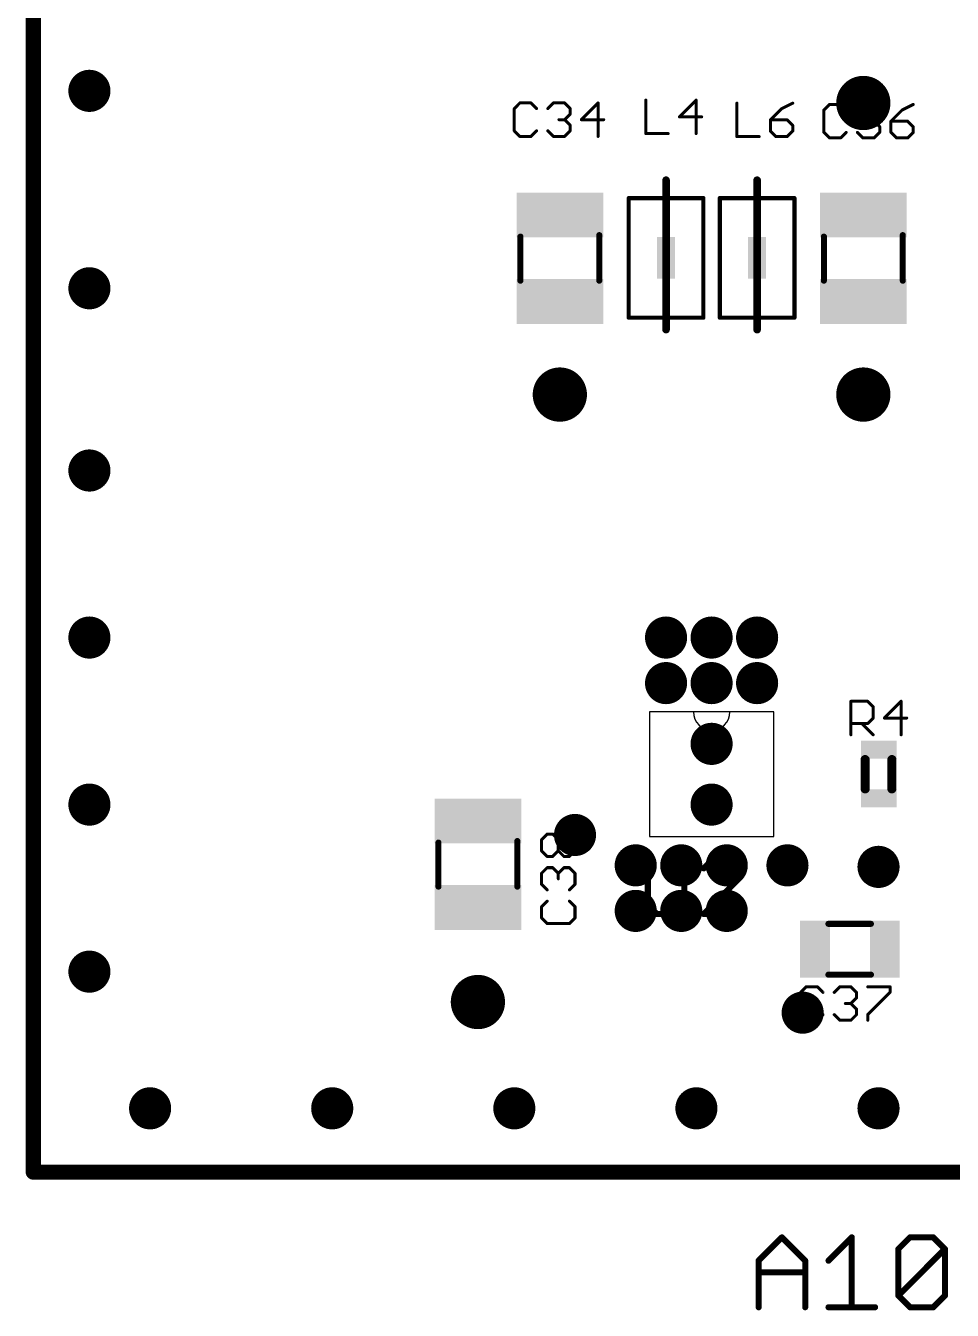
# Model space of a CAD drawing. Extents: x -2.4 to 65.5, y -2.3 to 59.9.
# Drawn here: x 0.08 to 15.59, y -2.11 to 19.38 of the extents above; entities that cross this region are included whole.
import ezdxf

# ---------------------------------------------------------------- set-up
doc = ezdxf.new("R2010")
doc.units = 0
for name, color, linetype in [('18', 94, 'CONTINUOUS'), ('20', 178, 'CONTINUOUS'), ('21', 251, 'CONTINUOUS'), ('25', 251, 'CONTINUOUS'), ('51', 251, 'CONTINUOUS')]:
    doc.layers.add(name, color=color, linetype=linetype)

# ---------------------------------------------------------------- blocks, each defined once
blk = doc.blocks.new('RECT')
blk.add_solid([(-0.5, -0.5), (0.5, -0.5), (-0.5, 0.5), (0.5, 0.5)])
blk = doc.blocks.new('ROUNDV')
at = {"const_width": 0.5}
blk.add_lwpolyline([(0, -0.25, 1), (0, 0.25, 1), (0, -0.25)], format="xyb", dxfattribs=at)

msp = doc.modelspace()

# ---------------------------------------------------------------- linework, layer by layer
at = {"layer": '20', "const_width": 0.254}
for points in [[(0.2032, 0.2032), (0.2032, 59.7408)], [(18.4912, 0.2032), (0.2032, 0.2032)]]:
    msp.add_lwpolyline(points, dxfattribs=at)
at = {"layer": '20', "const_width": 0.127}
for points in [[(0.2032, 0.2667, 1), (0.2032, 0.1397)], [(0.1397, 0.2032, 1), (0.2667, 0.2032)]]:
    msp.add_lwpolyline(points, format="xyb", dxfattribs=at)
at = {"layer": '21'}
for points, const_width in [([(10.17, 14.494), (10.17, 16.494)], 0.07), ([(11.42, 16.494), (11.42, 14.494)], 0.07), ([(11.694, 14.494), (11.694, 16.494)], 0.07), ([(12.944, 16.494), (12.944, 14.494)], 0.07), ([(12.3444, -1.2778), (12.7342, -0.888)], 0.1016), ([(12.7342, -0.888), (13.124, -1.2778)], 0.1016), ([(13.5138, -1.2778), (13.9036, -0.888)], 0.1016), ([(13.9036, -0.888), (13.9036, -2.0574)], 0.1016), ([(14.6832, -1.0829), (14.8781, -0.888)], 0.1016), ([(14.8781, -0.888), (15.2679, -0.888)], 0.1016), ([(15.2679, -0.888), (15.4628, -1.0829)], 0.1016), ([(14.6832, -1.8625), (14.6832, -1.0829)], 0.1016), ([(14.6832, -1.8625), (15.4628, -1.0829)], 0.1016), ([(15.4628, -1.0829), (15.4628, -1.8625)], 0.1016), ([(12.3444, -2.0574), (12.3444, -1.2778)], 0.1016), ([(13.124, -1.2778), (13.124, -2.0574)], 0.1016), ([(12.3444, -1.4727), (13.124, -1.4727)], 0.1016), ([(14.8781, -2.0574), (14.6832, -1.8625)], 0.1016), ([(15.4628, -1.8625), (15.2679, -2.0574)], 0.1016), ([(13.5138, -2.0574), (14.2934, -2.0574)], 0.1016), ([(15.2679, -2.0574), (14.8781, -2.0574)], 0.1016)]:
    msp.add_lwpolyline(points, dxfattribs=dict(at, const_width=const_width))
for points, const_width in [([(10.1875, 16.494, 1), (10.1525, 16.494)], 0.035), ([(11.4375, 16.494, 1), (11.4025, 16.494)], 0.035), ([(11.7115, 16.494, 1), (11.6765, 16.494)], 0.035), ([(12.9615, 16.494, 1), (12.9265, 16.494)], 0.035), ([(10.1525, 14.494, 1), (10.1875, 14.494)], 0.035), ([(11.4025, 14.494, 1), (11.4375, 14.494)], 0.035), ([(11.6765, 14.494, 1), (11.7115, 14.494)], 0.035), ([(12.9265, 14.494, 1), (12.9615, 14.494)], 0.035), ([(12.7522, -0.87, 1), (12.7162, -0.906)], 0.0508), ([(12.7522, -0.906, 1), (12.7162, -0.87)], 0.0508), ([(13.929, -0.888, 1), (13.8782, -0.888)], 0.0508), ([(13.9216, -0.906, 1), (13.8856, -0.87)], 0.0508), ([(14.8781, -0.8626, 1), (14.8781, -0.9134)], 0.0508), ([(14.8961, -0.906, 1), (14.8601, -0.87)], 0.0508), ([(15.2859, -0.87, 1), (15.2499, -0.906)], 0.0508), ([(15.2679, -0.9134, 1), (15.2679, -0.8626)], 0.0508), ([(14.6652, -1.0649, 1), (14.7012, -1.1009)], 0.0508), ([(14.7086, -1.0829, 1), (14.6578, -1.0829)], 0.0508), ([(15.4882, -1.0829, 1), (15.4374, -1.0829)], 0.0508), ([(15.4808, -1.1009, 1), (15.4448, -1.0649)], 0.0508), ([(15.4448, -1.1009, 1), (15.4808, -1.0649)], 0.0508), ([(12.3264, -1.2598, 1), (12.3624, -1.2958)], 0.0508), ([(12.3698, -1.2778, 1), (12.319, -1.2778)], 0.0508), ([(13.1494, -1.2778, 1), (13.0986, -1.2778)], 0.0508), ([(13.106, -1.2958, 1), (13.142, -1.2598)], 0.0508), ([(13.4958, -1.2598, 1), (13.5318, -1.2958)], 0.0508), ([(12.3444, -1.4473, 1), (12.3444, -1.4981)], 0.0508), ([(13.124, -1.4981, 1), (13.124, -1.4473)], 0.0508), ([(14.7012, -1.8445, 1), (14.6652, -1.8805)], 0.0508), ([(14.6652, -1.8445, 1), (14.7012, -1.8805)], 0.0508), ([(14.6578, -1.8625, 1), (14.7086, -1.8625)], 0.0508), ([(15.4374, -1.8625, 1), (15.4882, -1.8625)], 0.0508), ([(15.4808, -1.8805, 1), (15.4448, -1.8445)], 0.0508), ([(12.319, -2.0574, 1), (12.3698, -2.0574)], 0.0508), ([(13.0986, -2.0574, 1), (13.1494, -2.0574)], 0.0508), ([(13.5138, -2.032, 1), (13.5138, -2.0828)], 0.0508), ([(13.8782, -2.0574, 1), (13.929, -2.0574)], 0.0508), ([(14.2934, -2.0828, 1), (14.2934, -2.032)], 0.0508), ([(14.8781, -2.032, 1), (14.8781, -2.0828)], 0.0508), ([(14.8601, -2.0754, 1), (14.8961, -2.0394)], 0.0508), ([(15.2499, -2.0394, 1), (15.2859, -2.0754)], 0.0508), ([(15.2679, -2.0828, 1), (15.2679, -2.032)], 0.0508)]:
    msp.add_lwpolyline(points, format="xyb", dxfattribs=dict(at, const_width=const_width))
at = {"layer": '25'}
for points, const_width in [([(8.3482, 18.0853), (8.255, 17.9921)], 0.0508), ([(8.5346, 18.0853), (8.3482, 18.0853)], 0.0508), ([(8.6279, 17.9921), (8.5346, 18.0853)], 0.0508), ([(8.8163, 17.9921), (8.9095, 18.0853)], 0.0508), ([(8.9095, 18.0853), (9.0959, 18.0853)], 0.0508), ([(9.0959, 18.0853), (9.1892, 17.9921)], 0.0508), ([(9.6573, 18.0853), (9.3776, 17.8056)], 0.0508), ([(9.6573, 17.526), (9.6573, 18.0853)], 0.0508), ([(10.4568, 18.1326), (10.4568, 17.5733)], 0.0508), ([(11.2977, 18.1326), (11.0181, 17.8529)], 0.0508), ([(11.2977, 17.5733), (11.2977, 18.1326)], 0.0508), ([(11.9808, 18.0818), (11.9808, 17.5225)], 0.0508), ([(12.915, 18.0818), (12.7285, 17.9886)], 0.0508), ([(13.5298, 18.0599), (13.4366, 17.9667)], 0.0508), ([(13.7162, 18.0599), (13.5298, 18.0599)], 0.0508), ([(13.8095, 17.9667), (13.7162, 18.0599)], 0.0508), ([(13.9979, 17.9667), (14.0911, 18.0599)], 0.0508), ([(14.0911, 18.0599), (14.2775, 18.0599)], 0.0508), ([(14.2775, 18.0599), (14.3708, 17.9667)], 0.0508), ([(14.9321, 18.0599), (14.7456, 17.9667)], 0.0508), ([(8.255, 17.9921), (8.255, 17.6192)], 0.0508), ([(9.1892, 17.8988), (9.0959, 17.8056)], 0.0508), ([(9.1892, 17.9921), (9.1892, 17.8988)], 0.0508), ([(11.0181, 17.8529), (11.391, 17.8529)], 0.0508), ([(12.7285, 17.9886), (12.5421, 17.8021)], 0.0508), ([(13.4366, 17.9667), (13.4366, 17.5938)], 0.0508), ([(14.3708, 17.8735), (14.2775, 17.7802)], 0.0508), ([(14.3708, 17.9667), (14.3708, 17.8735)], 0.0508), ([(14.7456, 17.9667), (14.5592, 17.7802)], 0.0508), ([(8.255, 17.6192), (8.3482, 17.526)], 0.0508), ([(8.5346, 17.526), (8.6279, 17.6192)], 0.0508), ([(8.9095, 17.526), (8.8163, 17.6192)], 0.0508), ([(9.0959, 17.8056), (9.0027, 17.8056)], 0.0508), ([(9.0959, 17.8056), (9.1892, 17.7124)], 0.0508), ([(9.1892, 17.6192), (9.0959, 17.526)], 0.0508), ([(9.1892, 17.7124), (9.1892, 17.6192)], 0.0508), ([(9.3776, 17.8056), (9.7505, 17.8056)], 0.0508), ([(12.5421, 17.8021), (12.5421, 17.6157)], 0.0508), ([(12.8217, 17.8021), (12.5421, 17.8021)], 0.0508), ([(12.5421, 17.6157), (12.6353, 17.5225)], 0.0508), ([(12.915, 17.7089), (12.8217, 17.8021)], 0.0508), ([(12.8217, 17.5225), (12.915, 17.6157)], 0.0508), ([(12.915, 17.6157), (12.915, 17.7089)], 0.0508), ([(13.4366, 17.5938), (13.5298, 17.5006)], 0.0508), ([(13.7162, 17.5006), (13.8095, 17.5938)], 0.0508), ([(14.0911, 17.5006), (13.9979, 17.5938)], 0.0508), ([(14.2775, 17.7802), (14.1843, 17.7802)], 0.0508), ([(14.2775, 17.7802), (14.3708, 17.687)], 0.0508), ([(14.3708, 17.5938), (14.2775, 17.5006)], 0.0508), ([(14.3708, 17.687), (14.3708, 17.5938)], 0.0508), ([(14.5592, 17.7802), (14.5592, 17.5938)], 0.0508), ([(14.8389, 17.7802), (14.5592, 17.7802)], 0.0508), ([(14.5592, 17.5938), (14.6524, 17.5006)], 0.0508), ([(14.9321, 17.687), (14.8389, 17.7802)], 0.0508), ([(14.8389, 17.5006), (14.9321, 17.5938)], 0.0508), ([(14.9321, 17.5938), (14.9321, 17.687)], 0.0508), ([(8.3482, 17.526), (8.5346, 17.526)], 0.0508), ([(9.0959, 17.526), (8.9095, 17.526)], 0.0508), ([(10.4568, 17.5733), (10.8297, 17.5733)], 0.0508), ([(11.9808, 17.5225), (12.3537, 17.5225)], 0.0508), ([(12.6353, 17.5225), (12.8217, 17.5225)], 0.0508), ([(13.5298, 17.5006), (13.7162, 17.5006)], 0.0508), ([(14.2775, 17.5006), (14.0911, 17.5006)], 0.0508), ([(14.6524, 17.5006), (14.8389, 17.5006)], 0.0508), ([(13.8888, 7.5184), (13.8888, 8.0777)], 0.0508), ([(13.8888, 8.0777), (14.1684, 8.0777)], 0.0508), ([(14.1684, 8.0777), (14.2616, 7.9845)], 0.0508), ([(14.2616, 7.9845), (14.2616, 7.798)], 0.0508), ([(14.7297, 8.0777), (14.4501, 7.798)], 0.0508), ([(14.7297, 7.5184), (14.7297, 8.0777)], 0.0508), ([(14.2616, 7.798), (14.1684, 7.7048)], 0.0508), ([(14.4501, 7.798), (14.8229, 7.798)], 0.0508), ([(14.1684, 7.7048), (13.8888, 7.7048)], 0.0508), ([(14.0752, 7.7048), (14.2616, 7.5184)], 0.0508), ([(8.7117, 5.7635), (8.8049, 5.8567)], 0.0508), ([(8.8049, 5.8567), (8.8982, 5.8567)], 0.0508), ([(8.8982, 5.8567), (8.9914, 5.7635)], 0.0508), ([(8.9914, 5.7635), (9.0846, 5.8567)], 0.0508), ([(9.0846, 5.8567), (9.1778, 5.8567)], 0.0508), ([(9.1778, 5.8567), (9.271, 5.7635)], 0.0508), ([(8.7117, 5.5771), (8.7117, 5.7635)], 0.0508), ([(8.8049, 5.4839), (8.7117, 5.5771)], 0.0508), ([(8.9914, 5.5771), (8.8982, 5.4839)], 0.0508), ([(8.9914, 5.5771), (8.9914, 5.7635)], 0.0508), ([(9.0846, 5.4839), (8.9914, 5.5771)], 0.0508), ([(9.271, 5.5771), (9.1778, 5.4839)], 0.0508), ([(9.271, 5.7635), (9.271, 5.5771)], 0.0508), ([(8.8982, 5.4839), (8.8049, 5.4839)], 0.0508), ([(9.1778, 5.4839), (9.0846, 5.4839)], 0.0508), ([(10.4902, 5.4364), (10.4902, 4.6737)], 0.1016), ([(11.1003, 4.6737), (11.1003, 5.4364)], 0.1016), ([(11.5782, 5.4364), (11.4257, 5.2839)], 0.1016), ([(11.8833, 5.4364), (11.5782, 5.4364)], 0.1016), ([(12.0358, 5.2839), (11.8833, 5.4364)], 0.1016), ([(8.7117, 5.2022), (8.8049, 5.2954)], 0.0508), ([(8.7117, 5.0158), (8.7117, 5.2022)], 0.0508), ([(8.8049, 5.2954), (8.8982, 5.2954)], 0.0508), ([(8.8982, 5.2954), (8.9914, 5.2022)], 0.0508), ([(8.9914, 5.2022), (9.0846, 5.2954)], 0.0508), ([(8.9914, 5.2022), (8.9914, 5.109)], 0.0508), ([(9.0846, 5.2954), (9.1778, 5.2954)], 0.0508), ([(9.1778, 5.2954), (9.271, 5.2022)], 0.0508), ([(9.271, 5.2022), (9.271, 5.0158)], 0.0508), ([(11.4257, 4.5212), (12.0358, 5.1313)], 0.1016), ([(12.0358, 5.1313), (12.0358, 5.2839)], 0.1016), ([(8.8049, 4.9226), (8.7117, 5.0158)], 0.0508), ([(9.271, 5.0158), (9.1778, 4.9226)], 0.0508), ([(8.8049, 4.7341), (8.7117, 4.6409)], 0.0508), ([(9.271, 4.6409), (9.1778, 4.7341)], 0.0508), ([(8.7117, 4.6409), (8.7117, 4.4545)], 0.0508), ([(9.271, 4.4545), (9.271, 4.6409)], 0.0508), ([(10.4902, 4.6737), (10.6427, 4.5212)], 0.1016), ([(10.6427, 4.5212), (10.9478, 4.5212)], 0.1016), ([(10.9478, 4.5212), (11.1003, 4.6737)], 0.1016), ([(12.0358, 4.5212), (11.4257, 4.5212)], 0.1016), ([(8.7117, 4.4545), (8.8049, 4.3613)], 0.0508), ([(8.8049, 4.3613), (9.1778, 4.3613)], 0.0508), ([(9.1778, 4.3613), (9.271, 4.4545)], 0.0508), ([(13.1413, 3.3025), (13.0481, 3.2093)], 0.0508), ([(13.0481, 3.2093), (13.0481, 2.8364)], 0.0508), ([(13.3277, 3.3025), (13.1413, 3.3025)], 0.0508), ([(13.4209, 3.2093), (13.3277, 3.3025)], 0.0508), ([(13.6094, 3.2093), (13.7026, 3.3025)], 0.0508), ([(13.7026, 3.3025), (13.889, 3.3025)], 0.0508), ([(13.889, 3.3025), (13.9822, 3.2093)], 0.0508), ([(13.9822, 3.2093), (13.9822, 3.116)], 0.0508), ([(14.1707, 3.3025), (14.5435, 3.3025)], 0.0508), ([(14.5435, 3.2093), (14.1707, 2.8364)], 0.0508), ([(14.5435, 3.3025), (14.5435, 3.2093)], 0.0508), ([(13.889, 3.0228), (13.7958, 3.0228)], 0.0508), ([(13.9822, 3.116), (13.889, 3.0228)], 0.0508), ([(13.889, 3.0228), (13.9822, 2.9296)], 0.0508), ([(13.0481, 2.8364), (13.1413, 2.7432)], 0.0508), ([(13.3277, 2.7432), (13.4209, 2.8364)], 0.0508), ([(13.7026, 2.7432), (13.6094, 2.8364)], 0.0508), ([(13.9822, 2.8364), (13.889, 2.7432)], 0.0508), ([(13.9822, 2.9296), (13.9822, 2.8364)], 0.0508), ([(14.1707, 2.8364), (14.1707, 2.7432)], 0.0508), ([(13.1413, 2.7432), (13.3277, 2.7432)], 0.0508), ([(13.889, 2.7432), (13.7026, 2.7432)], 0.0508)]:
    msp.add_lwpolyline(points, dxfattribs=dict(at, const_width=const_width))
for points, const_width in [([(8.3482, 18.098, 1), (8.3482, 18.0726)], 0.0254), ([(8.3572, 18.0763, 1), (8.3392, 18.0943)], 0.0254), ([(8.5436, 18.0943, 1), (8.5257, 18.0763)], 0.0254), ([(8.5346, 18.0726, 1), (8.5346, 18.098)], 0.0254), ([(8.9095, 18.098, 1), (8.9095, 18.0726)], 0.0254), ([(8.9185, 18.0763, 1), (8.9005, 18.0943)], 0.0254), ([(9.1049, 18.0943, 1), (9.087, 18.0763)], 0.0254), ([(9.0959, 18.0726, 1), (9.0959, 18.098)], 0.0254), ([(9.67, 18.0853, 1), (9.6446, 18.0853)], 0.0254), ([(9.6662, 18.0763, 1), (9.6483, 18.0943)], 0.0254), ([(10.4695, 18.1326, 1), (10.4441, 18.1326)], 0.0254), ([(11.3104, 18.1326, 1), (11.285, 18.1326)], 0.0254), ([(11.3067, 18.1236, 1), (11.2888, 18.1416)], 0.0254), ([(11.9935, 18.0818, 1), (11.9681, 18.0818)], 0.0254), ([(12.9206, 18.0704, 1), (12.9093, 18.0931)], 0.0254), ([(13.5298, 18.0726, 1), (13.5298, 18.0472)], 0.0254), ([(13.5388, 18.0509, 1), (13.5208, 18.0689)], 0.0254), ([(13.7252, 18.0689, 1), (13.7073, 18.0509)], 0.0254), ([(13.7162, 18.0472, 1), (13.7162, 18.0726)], 0.0254), ([(14.0911, 18.0726, 1), (14.0911, 18.0472)], 0.0254), ([(14.1001, 18.0509, 1), (14.0821, 18.0689)], 0.0254), ([(14.2865, 18.0689, 1), (14.2686, 18.0509)], 0.0254), ([(14.2775, 18.0472, 1), (14.2775, 18.0726)], 0.0254), ([(14.9377, 18.0485, 1), (14.9264, 18.0712)], 0.0254), ([(8.2677, 17.9921, 1), (8.2423, 17.9921)], 0.0254), ([(8.246, 18.001, 1), (8.264, 17.9831)], 0.0254), ([(8.6189, 17.9831, 1), (8.6368, 18.001)], 0.0254), ([(8.8073, 18.001, 1), (8.8253, 17.9831)], 0.0254), ([(9.2019, 17.9921, 1), (9.1765, 17.9921)], 0.0254), ([(9.1765, 17.8988, 1), (9.2019, 17.8988)], 0.0254), ([(9.1802, 17.9831, 1), (9.1981, 18.001)], 0.0254), ([(9.1981, 17.8899, 1), (9.1802, 17.9078)], 0.0254), ([(11.0181, 17.8656, 1), (11.0181, 17.8402)], 0.0254), ([(11.0091, 17.8619, 1), (11.0271, 17.844)], 0.0254), ([(11.391, 17.8402, 1), (11.391, 17.8656)], 0.0254), ([(12.7229, 17.9999, 1), (12.7342, 17.9772)], 0.0254), ([(12.7375, 17.9796, 1), (12.7196, 17.9975)], 0.0254), ([(13.4493, 17.9667, 1), (13.4239, 17.9667)], 0.0254), ([(13.4276, 17.9756, 1), (13.4456, 17.9577)], 0.0254), ([(13.8005, 17.9577, 1), (13.8184, 17.9756)], 0.0254), ([(13.9889, 17.9756, 1), (14.0069, 17.9577)], 0.0254), ([(14.3835, 17.9667, 1), (14.3581, 17.9667)], 0.0254), ([(14.3581, 17.8735, 1), (14.3835, 17.8735)], 0.0254), ([(14.3618, 17.9577, 1), (14.3797, 17.9756)], 0.0254), ([(14.3797, 17.8645, 1), (14.3618, 17.8824)], 0.0254), ([(14.74, 17.978, 1), (14.7513, 17.9553)], 0.0254), ([(14.7546, 17.9577, 1), (14.7367, 17.9756)], 0.0254), ([(8.264, 17.6282, 1), (8.246, 17.6102)], 0.0254), ([(8.2423, 17.6192, 1), (8.2677, 17.6192)], 0.0254), ([(8.6368, 17.6102, 1), (8.6189, 17.6282)], 0.0254), ([(8.8253, 17.6282, 1), (8.8073, 17.6102)], 0.0254), ([(9.0027, 17.8183, 1), (9.0027, 17.7929)], 0.0254), ([(9.1049, 17.8146, 1), (9.087, 17.7967)], 0.0254), ([(9.087, 17.8146, 1), (9.1049, 17.7967)], 0.0254), ([(9.0959, 17.7929, 1), (9.0959, 17.8183)], 0.0254), ([(9.2019, 17.7124, 1), (9.1765, 17.7124)], 0.0254), ([(9.1765, 17.6192, 1), (9.2019, 17.6192)], 0.0254), ([(9.1802, 17.7034, 1), (9.1981, 17.7214)], 0.0254), ([(9.1981, 17.6102, 1), (9.1802, 17.6282)], 0.0254), ([(9.3776, 17.8183, 1), (9.3776, 17.7929)], 0.0254), ([(9.3686, 17.8146, 1), (9.3866, 17.7967)], 0.0254), ([(9.7505, 17.7929, 1), (9.7505, 17.8183)], 0.0254), ([(12.5548, 17.8021, 1), (12.5294, 17.8021)], 0.0254), ([(12.5421, 17.8148, 1), (12.5421, 17.7894)], 0.0254), ([(12.5331, 17.8111, 1), (12.5511, 17.7932)], 0.0254), ([(12.5511, 17.6247, 1), (12.5331, 17.6067)], 0.0254), ([(12.5294, 17.6157, 1), (12.5548, 17.6157)], 0.0254), ([(12.8307, 17.8111, 1), (12.8128, 17.7932)], 0.0254), ([(12.8217, 17.7894, 1), (12.8217, 17.8148)], 0.0254), ([(12.9277, 17.7089, 1), (12.9023, 17.7089)], 0.0254), ([(12.9023, 17.6157, 1), (12.9277, 17.6157)], 0.0254), ([(12.906, 17.6999, 1), (12.9239, 17.7179)], 0.0254), ([(12.9239, 17.6067, 1), (12.906, 17.6247)], 0.0254), ([(13.4456, 17.6028, 1), (13.4276, 17.5848)], 0.0254), ([(13.8184, 17.5848, 1), (13.8005, 17.6028)], 0.0254), ([(14.0069, 17.6028, 1), (13.9889, 17.5848)], 0.0254), ([(14.1843, 17.7929, 1), (14.1843, 17.7675)], 0.0254), ([(14.2865, 17.7892, 1), (14.2686, 17.7713)], 0.0254), ([(14.2686, 17.7892, 1), (14.2865, 17.7713)], 0.0254), ([(14.2775, 17.7675, 1), (14.2775, 17.7929)], 0.0254), ([(14.3835, 17.687, 1), (14.3581, 17.687)], 0.0254), ([(14.3618, 17.678, 1), (14.3797, 17.696)], 0.0254), ([(14.3797, 17.5848, 1), (14.3618, 17.6028)], 0.0254), ([(14.5719, 17.7802, 1), (14.5465, 17.7802)], 0.0254), ([(14.5592, 17.7929, 1), (14.5592, 17.7675)], 0.0254), ([(14.5502, 17.7892, 1), (14.5682, 17.7713)], 0.0254), ([(14.5682, 17.6028, 1), (14.5502, 17.5848)], 0.0254), ([(14.8478, 17.7892, 1), (14.8299, 17.7713)], 0.0254), ([(14.8389, 17.7675, 1), (14.8389, 17.7929)], 0.0254), ([(14.9448, 17.687, 1), (14.9194, 17.687)], 0.0254), ([(14.9231, 17.678, 1), (14.941, 17.696)], 0.0254), ([(14.941, 17.5848, 1), (14.9231, 17.6028)], 0.0254), ([(8.3482, 17.5387, 1), (8.3482, 17.5133)], 0.0254), ([(8.3392, 17.517, 1), (8.3572, 17.535)], 0.0254), ([(8.5257, 17.535, 1), (8.5436, 17.517)], 0.0254), ([(8.5346, 17.5133, 1), (8.5346, 17.5387)], 0.0254), ([(8.9095, 17.5387, 1), (8.9095, 17.5133)], 0.0254), ([(8.9005, 17.517, 1), (8.9185, 17.535)], 0.0254), ([(9.087, 17.535, 1), (9.1049, 17.517)], 0.0254), ([(9.0959, 17.5133, 1), (9.0959, 17.5387)], 0.0254), ([(9.6446, 17.526, 1), (9.67, 17.526)], 0.0254), ([(10.4568, 17.586, 1), (10.4568, 17.5606)], 0.0254), ([(10.4441, 17.5733, 1), (10.4695, 17.5733)], 0.0254), ([(10.8297, 17.5606, 1), (10.8297, 17.586)], 0.0254), ([(11.285, 17.5733, 1), (11.3104, 17.5733)], 0.0254), ([(11.9808, 17.5352, 1), (11.9808, 17.5098)], 0.0254), ([(11.9681, 17.5225, 1), (11.9935, 17.5225)], 0.0254), ([(12.3537, 17.5098, 1), (12.3537, 17.5352)], 0.0254), ([(12.6353, 17.5352, 1), (12.6353, 17.5098)], 0.0254), ([(12.6263, 17.5135, 1), (12.6443, 17.5315)], 0.0254), ([(12.8128, 17.5315, 1), (12.8307, 17.5135)], 0.0254), ([(12.8217, 17.5098, 1), (12.8217, 17.5352)], 0.0254), ([(13.4239, 17.5938, 1), (13.4493, 17.5938)], 0.0254), ([(13.5298, 17.5133, 1), (13.5298, 17.4879)], 0.0254), ([(13.5208, 17.4916, 1), (13.5388, 17.5096)], 0.0254), ([(13.7073, 17.5096, 1), (13.7252, 17.4916)], 0.0254), ([(13.7162, 17.4879, 1), (13.7162, 17.5133)], 0.0254), ([(14.0911, 17.5133, 1), (14.0911, 17.4879)], 0.0254), ([(14.0821, 17.4916, 1), (14.1001, 17.5096)], 0.0254), ([(14.2686, 17.5096, 1), (14.2865, 17.4916)], 0.0254), ([(14.2775, 17.4879, 1), (14.2775, 17.5133)], 0.0254), ([(14.3581, 17.5938, 1), (14.3835, 17.5938)], 0.0254), ([(14.5465, 17.5938, 1), (14.5719, 17.5938)], 0.0254), ([(14.6524, 17.5133, 1), (14.6524, 17.4879)], 0.0254), ([(14.6435, 17.4916, 1), (14.6614, 17.5096)], 0.0254), ([(14.8299, 17.5096, 1), (14.8478, 17.4916)], 0.0254), ([(14.8389, 17.4879, 1), (14.8389, 17.5133)], 0.0254), ([(14.9194, 17.5938, 1), (14.9448, 17.5938)], 0.0254), ([(13.9015, 8.0777, 1), (13.8761, 8.0777)], 0.0254), ([(13.8888, 8.0904, 1), (13.8888, 8.065)], 0.0254), ([(14.1774, 8.0867, 1), (14.1594, 8.0687)], 0.0254), ([(14.1684, 8.065, 1), (14.1684, 8.0904)], 0.0254), ([(14.2743, 7.9845, 1), (14.2489, 7.9845)], 0.0254), ([(14.2526, 7.9755, 1), (14.2706, 7.9934)], 0.0254), ([(14.7424, 8.0777, 1), (14.717, 8.0777)], 0.0254), ([(14.7387, 8.0687, 1), (14.7207, 8.0867)], 0.0254), ([(14.2489, 7.798, 1), (14.2743, 7.798)], 0.0254), ([(14.2706, 7.7891, 1), (14.2526, 7.807)], 0.0254), ([(14.4501, 7.8107, 1), (14.4501, 7.7853)], 0.0254), ([(14.4411, 7.807, 1), (14.4591, 7.7891)], 0.0254), ([(14.8229, 7.7853, 1), (14.8229, 7.8107)], 0.0254), ([(13.8888, 7.7175, 1), (13.8888, 7.6921)], 0.0254), ([(13.8761, 7.5184, 1), (13.9015, 7.5184)], 0.0254), ([(14.0842, 7.7138, 1), (14.0662, 7.6958)], 0.0254), ([(14.1594, 7.7138, 1), (14.1774, 7.6958)], 0.0254), ([(14.1684, 7.6921, 1), (14.1684, 7.7175)], 0.0254), ([(14.2526, 7.5094, 1), (14.2706, 7.5274)], 0.0254), ([(14.717, 7.5184, 1), (14.7424, 7.5184)], 0.0254), ([(8.8049, 5.8694, 1), (8.8049, 5.844)], 0.0254), ([(8.8139, 5.8478, 1), (8.796, 5.8657)], 0.0254), ([(8.9071, 5.8657, 1), (8.8892, 5.8478)], 0.0254), ([(8.8982, 5.844, 1), (8.8982, 5.8694)], 0.0254), ([(9.0846, 5.8694, 1), (9.0846, 5.844)], 0.0254), ([(9.0936, 5.8478, 1), (9.0756, 5.8657)], 0.0254), ([(9.1868, 5.8657, 1), (9.1688, 5.8478)], 0.0254), ([(9.1778, 5.844, 1), (9.1778, 5.8694)], 0.0254), ([(8.7244, 5.7635, 1), (8.699, 5.7635)], 0.0254), ([(8.7027, 5.7725, 1), (8.7207, 5.7545)], 0.0254), ([(8.7207, 5.5861, 1), (8.7027, 5.5681)], 0.0254), ([(8.699, 5.5771, 1), (8.7244, 5.5771)], 0.0254), ([(9.0041, 5.7635, 1), (8.9787, 5.7635)], 0.0254), ([(8.9824, 5.7725, 1), (9.0003, 5.7545)], 0.0254), ([(9.0003, 5.5861, 1), (8.9824, 5.5681)], 0.0254), ([(8.9787, 5.5771, 1), (9.0041, 5.5771)], 0.0254), ([(8.9824, 5.7545, 1), (9.0003, 5.7725)], 0.0254), ([(9.0003, 5.5681, 1), (8.9824, 5.5861)], 0.0254), ([(9.2837, 5.7635, 1), (9.2583, 5.7635)], 0.0254), ([(9.2583, 5.5771, 1), (9.2837, 5.5771)], 0.0254), ([(9.262, 5.7545, 1), (9.28, 5.7725)], 0.0254), ([(9.28, 5.5681, 1), (9.262, 5.5861)], 0.0254), ([(8.8049, 5.4966, 1), (8.8049, 5.4712)], 0.0254), ([(8.796, 5.4749, 1), (8.8139, 5.4929)], 0.0254), ([(8.8892, 5.4929, 1), (8.9071, 5.4749)], 0.0254), ([(8.8982, 5.4712, 1), (8.8982, 5.4966)], 0.0254), ([(9.0846, 5.4966, 1), (9.0846, 5.4712)], 0.0254), ([(9.0756, 5.4749, 1), (9.0936, 5.4929)], 0.0254), ([(9.1688, 5.4929, 1), (9.1868, 5.4749)], 0.0254), ([(9.1778, 5.4712, 1), (9.1778, 5.4966)], 0.0254), ([(10.5156, 5.4364, 1), (10.4648, 5.4364)], 0.0508), ([(11.1257, 5.4364, 1), (11.0749, 5.4364)], 0.0508), ([(11.5782, 5.4618, 1), (11.5782, 5.411)], 0.0508), ([(11.5962, 5.4184, 1), (11.5603, 5.4543)], 0.0508), ([(11.9013, 5.4543, 1), (11.8653, 5.4184)], 0.0508), ([(11.8833, 5.411, 1), (11.8833, 5.4618)], 0.0508), ([(8.7244, 5.2022, 1), (8.699, 5.2022)], 0.0254), ([(8.7027, 5.2112, 1), (8.7207, 5.1932)], 0.0254), ([(8.8049, 5.3081, 1), (8.8049, 5.2827)], 0.0254), ([(8.8139, 5.2864, 1), (8.796, 5.3044)], 0.0254), ([(8.9071, 5.3044, 1), (8.8892, 5.2864)], 0.0254), ([(8.8982, 5.2827, 1), (8.8982, 5.3081)], 0.0254), ([(9.0041, 5.2022, 1), (8.9787, 5.2022)], 0.0254), ([(8.9824, 5.2112, 1), (9.0003, 5.1932)], 0.0254), ([(8.9824, 5.1932, 1), (9.0003, 5.2112)], 0.0254), ([(9.0846, 5.3081, 1), (9.0846, 5.2827)], 0.0254), ([(9.0936, 5.2864, 1), (9.0756, 5.3044)], 0.0254), ([(9.1868, 5.3044, 1), (9.1688, 5.2864)], 0.0254), ([(9.1778, 5.2827, 1), (9.1778, 5.3081)], 0.0254), ([(9.2837, 5.2022, 1), (9.2583, 5.2022)], 0.0254), ([(9.262, 5.1932, 1), (9.28, 5.2112)], 0.0254), ([(11.4078, 5.3018, 1), (11.4437, 5.2659)], 0.0508), ([(12.0612, 5.2839, 1), (12.0104, 5.2839)], 0.0508), ([(12.0104, 5.1313, 1), (12.0612, 5.1313)], 0.0508), ([(12.0179, 5.2659, 1), (12.0538, 5.3018)], 0.0508), ([(12.0538, 5.1134, 1), (12.0179, 5.1493)], 0.0508), ([(8.7207, 5.0248, 1), (8.7027, 5.0068)], 0.0254), ([(8.699, 5.0158, 1), (8.7244, 5.0158)], 0.0254), ([(8.796, 4.9136, 1), (8.8139, 4.9316)], 0.0254), ([(8.9787, 5.109, 1), (9.0041, 5.109)], 0.0254), ([(9.1688, 4.9316, 1), (9.1868, 4.9136)], 0.0254), ([(9.2583, 5.0158, 1), (9.2837, 5.0158)], 0.0254), ([(9.28, 5.0068, 1), (9.262, 5.0248)], 0.0254), ([(8.8139, 4.7251, 1), (8.796, 4.7431)], 0.0254), ([(9.1868, 4.7431, 1), (9.1688, 4.7251)], 0.0254), ([(8.7244, 4.6409, 1), (8.699, 4.6409)], 0.0254), ([(8.7027, 4.6499, 1), (8.7207, 4.6319)], 0.0254), ([(9.2837, 4.6409, 1), (9.2583, 4.6409)], 0.0254), ([(9.262, 4.6319, 1), (9.28, 4.6499)], 0.0254), ([(10.5082, 4.6917, 1), (10.4722, 4.6558)], 0.0508), ([(10.4648, 4.6737, 1), (10.5156, 4.6737)], 0.0508), ([(10.6427, 4.5466, 1), (10.6427, 4.4958)], 0.0508), ([(10.6248, 4.5032, 1), (10.6607, 4.5392)], 0.0508), ([(10.9298, 4.5392, 1), (10.9658, 4.5032)], 0.0508), ([(10.9478, 4.4958, 1), (10.9478, 4.5466)], 0.0508), ([(11.0749, 4.6737, 1), (11.1257, 4.6737)], 0.0508), ([(11.1183, 4.6558, 1), (11.0824, 4.6917)], 0.0508), ([(11.4257, 4.5466, 1), (11.4257, 4.4958)], 0.0508), ([(11.4078, 4.5392, 1), (11.4437, 4.5032)], 0.0508), ([(12.0358, 4.4958, 1), (12.0358, 4.5466)], 0.0508), ([(8.7207, 4.4635, 1), (8.7027, 4.4455)], 0.0254), ([(8.699, 4.4545, 1), (8.7244, 4.4545)], 0.0254), ([(8.8049, 4.374, 1), (8.8049, 4.3486)], 0.0254), ([(8.796, 4.3523, 1), (8.8139, 4.3702)], 0.0254), ([(9.1688, 4.3702, 1), (9.1868, 4.3523)], 0.0254), ([(9.1778, 4.3486, 1), (9.1778, 4.374)], 0.0254), ([(9.2583, 4.4545, 1), (9.2837, 4.4545)], 0.0254), ([(9.28, 4.4455, 1), (9.262, 4.4635)], 0.0254), ([(13.0608, 3.2093, 1), (13.0354, 3.2093)], 0.0254), ([(13.0391, 3.2182, 1), (13.057, 3.2003)], 0.0254), ([(13.1413, 3.3152, 1), (13.1413, 3.2898)], 0.0254), ([(13.1503, 3.2935, 1), (13.1323, 3.3115)], 0.0254), ([(13.3367, 3.3115, 1), (13.3187, 3.2935)], 0.0254), ([(13.3277, 3.2898, 1), (13.3277, 3.3152)], 0.0254), ([(13.4119, 3.2003, 1), (13.4299, 3.2182)], 0.0254), ([(13.6004, 3.2182, 1), (13.6184, 3.2003)], 0.0254), ([(13.7026, 3.3152, 1), (13.7026, 3.2898)], 0.0254), ([(13.7116, 3.2935, 1), (13.6936, 3.3115)], 0.0254), ([(13.898, 3.3115, 1), (13.88, 3.2935)], 0.0254), ([(13.889, 3.2898, 1), (13.889, 3.3152)], 0.0254), ([(13.9949, 3.2093, 1), (13.9695, 3.2093)], 0.0254), ([(13.9732, 3.2003, 1), (13.9912, 3.2182)], 0.0254), ([(14.1707, 3.3152, 1), (14.1707, 3.2898)], 0.0254), ([(14.5562, 3.3025, 1), (14.5308, 3.3025)], 0.0254), ([(14.5525, 3.2003, 1), (14.5346, 3.2182)], 0.0254), ([(14.5435, 3.2898, 1), (14.5435, 3.3152)], 0.0254), ([(13.7958, 3.0355, 1), (13.7958, 3.0101)], 0.0254), ([(13.898, 3.0318, 1), (13.88, 3.0139)], 0.0254), ([(13.88, 3.0318, 1), (13.898, 3.0139)], 0.0254), ([(13.889, 3.0101, 1), (13.889, 3.0355)], 0.0254), ([(13.9695, 3.116, 1), (13.9949, 3.116)], 0.0254), ([(13.9912, 3.1071, 1), (13.9732, 3.125)], 0.0254), ([(14.5308, 3.2093, 1), (14.5562, 3.2093)], 0.0254), ([(13.057, 2.8454, 1), (13.0391, 2.8274)], 0.0254), ([(13.0354, 2.8364, 1), (13.0608, 2.8364)], 0.0254), ([(13.4299, 2.8274, 1), (13.4119, 2.8454)], 0.0254), ([(13.6184, 2.8454, 1), (13.6004, 2.8274)], 0.0254), ([(13.9949, 2.9296, 1), (13.9695, 2.9296)], 0.0254), ([(13.9695, 2.8364, 1), (13.9949, 2.8364)], 0.0254), ([(13.9732, 2.9206, 1), (13.9912, 2.9386)], 0.0254), ([(13.9912, 2.8274, 1), (13.9732, 2.8454)], 0.0254), ([(14.1834, 2.8364, 1), (14.158, 2.8364)], 0.0254), ([(14.1617, 2.8454, 1), (14.1797, 2.8274)], 0.0254), ([(13.1413, 2.7559, 1), (13.1413, 2.7305)], 0.0254), ([(13.1323, 2.7342, 1), (13.1503, 2.7522)], 0.0254), ([(13.3187, 2.7522, 1), (13.3367, 2.7342)], 0.0254), ([(13.3277, 2.7305, 1), (13.3277, 2.7559)], 0.0254), ([(13.7026, 2.7559, 1), (13.7026, 2.7305)], 0.0254), ([(13.6936, 2.7342, 1), (13.7116, 2.7522)], 0.0254), ([(13.88, 2.7522, 1), (13.898, 2.7342)], 0.0254), ([(13.889, 2.7305, 1), (13.889, 2.7559)], 0.0254), ([(14.158, 2.7432, 1), (14.1834, 2.7432)], 0.0254)]:
    msp.add_lwpolyline(points, format="xyb", dxfattribs=dict(at, const_width=const_width))
at = {"layer": '51'}
for p, q in [((11.2522, 7.8994), (10.5156, 7.8994)), ((10.5156, 7.8994), (10.5156, 5.8166)), ((11.8618, 7.8994), (11.2522, 7.8994)), ((12.5984, 7.8994), (11.8618, 7.8994)), ((12.5984, 5.8166), (12.5984, 7.8994)), ((10.5156, 5.8166), (12.5984, 5.8166))]:
    msp.add_line(p, q, dxfattribs=at)
for points, const_width in [([(10.8268, 16.794, 1), (10.7632, 16.794)], 0.0635), ([(12.3508, 16.794, 1), (12.2873, 16.794)], 0.0635), ([(10.17, 16.5115, 1), (10.17, 16.4765)], 0.035), ([(11.42, 16.4765, 1), (11.42, 16.5115)], 0.035), ([(11.694, 16.5115, 1), (11.694, 16.4765)], 0.035), ([(12.944, 16.4765, 1), (12.944, 16.5115)], 0.035), ([(8.3824, 15.85, 1), (8.3316, 15.85)], 0.0508), ([(9.7024, 15.875, 1), (9.6516, 15.875)], 0.0508), ([(13.4624, 15.85, 1), (13.4116, 15.85)], 0.0508), ([(14.7824, 15.875, 1), (14.7316, 15.875)], 0.0508), ([(8.3316, 15.113, 1), (8.3824, 15.113)], 0.0508), ([(9.6516, 15.113, 1), (9.7024, 15.113)], 0.0508), ([(13.4116, 15.113, 1), (13.4624, 15.113)], 0.0508), ([(14.7316, 15.113, 1), (14.7824, 15.113)], 0.0508), ([(10.17, 14.5115, 1), (10.17, 14.4765)], 0.035), ([(11.42, 14.4765, 1), (11.42, 14.5115)], 0.035), ([(11.694, 14.5115, 1), (11.694, 14.4765)], 0.035), ([(12.944, 14.4765, 1), (12.944, 14.5115)], 0.035), ([(10.7632, 14.294, 1), (10.8268, 14.294)], 0.0635), ([(12.2873, 14.294, 1), (12.3508, 14.294)], 0.0635), ([(14.1651, 7.103, 1), (14.0889, 7.103)], 0.0762), ([(14.6131, 7.103, 1), (14.5369, 7.103)], 0.0762), ([(14.0889, 6.613, 1), (14.1651, 6.613)], 0.0762), ([(14.5369, 6.613, 1), (14.6131, 6.613)], 0.0762), ([(7.0108, 5.7154, 1), (6.96, 5.7154)], 0.0508), ([(8.3308, 5.7404, 1), (8.28, 5.7404)], 0.0508), ([(6.96, 4.9784, 1), (7.0108, 4.9784)], 0.0508), ([(8.28, 4.9784, 1), (8.3308, 4.9784)], 0.0508), ([(13.5124, 4.3814, 1), (13.5124, 4.3306)], 0.0508), ([(14.2244, 4.3306, 1), (14.2244, 4.3814)], 0.0508), ([(13.5124, 3.5304, 1), (13.5124, 3.4796)], 0.0508), ([(14.2244, 3.4796, 1), (14.2244, 3.5304)], 0.0508)]:
    msp.add_lwpolyline(points, format="xyb", dxfattribs=dict(at, const_width=const_width))
for points, const_width in [([(10.795, 16.794), (10.795, 14.294)], 0.127), ([(12.319, 16.794), (12.319, 14.294)], 0.127), ([(10.17, 16.494), (11.42, 16.494)], 0.07), ([(11.694, 16.494), (12.944, 16.494)], 0.07), ([(8.357, 15.85), (8.357, 15.113)], 0.1016), ([(9.677, 15.875), (9.677, 15.113)], 0.1016), ([(13.437, 15.85), (13.437, 15.113)], 0.1016), ([(14.757, 15.875), (14.757, 15.113)], 0.1016), ([(11.42, 14.494), (10.17, 14.494)], 0.07), ([(12.944, 14.494), (11.694, 14.494)], 0.07), ([(14.127, 6.613), (14.127, 7.103)], 0.1524), ([(14.575, 7.103), (14.575, 6.613)], 0.1524), ([(6.9854, 5.7154), (6.9854, 4.9784)], 0.1016), ([(8.3054, 5.7404), (8.3054, 4.9784)], 0.1016), ([(14.2244, 4.356), (13.5124, 4.356)], 0.1016), ([(14.2244, 3.505), (13.5124, 3.505)], 0.1016)]:
    msp.add_lwpolyline(points, dxfattribs=dict(at, const_width=const_width))
msp.add_arc((11.557, 7.8994), 0.3048, 180, 0, dxfattribs=at)

# ---------------------------------------------------------------- block references
at = {"layer": '18'}
for p, xscale, yscale in [((1.143, 18.288), 0.7048, 0.7048), ((14.097, 18.0848), 0.908, 0.908), ((1.143, 14.986), 0.7048, 0.7048), ((9.017, 13.208), 0.908, 0.908), ((14.097, 13.208), 0.908, 0.908), ((1.143, 11.938), 0.7048, 0.7048), ((1.143, 9.144), 0.7048, 0.7048), ((10.795, 9.144), 0.7048, 0.7048), ((11.557, 9.144), 0.7048, 0.7048), ((12.319, 9.144), 0.7048, 0.7048), ((10.795, 8.382), 0.7048, 0.7048), ((11.557, 8.382), 0.7048, 0.7048), ((12.319, 8.382), 0.7048, 0.7048), ((11.557, 7.366), 0.7048, 0.7048), ((1.143, 6.35), 0.7048, 0.7048), ((11.557, 6.35), 0.7048, 0.7048), ((9.271, 5.842), 0.7048, 0.7048), ((10.287, 5.334), 0.7048, 0.7048), ((11.049, 5.334), 0.7048, 0.7048), ((11.811, 5.334), 0.7048, 0.7048), ((12.827, 5.334), 0.7048, 0.7048), ((14.351, 5.3086), 0.7048, 0.7048), ((10.287, 4.572), 0.7048, 0.7048), ((11.049, 4.572), 0.7048, 0.7048), ((11.811, 4.572), 0.7048, 0.7048), ((1.143, 3.556), 0.7048, 0.7048), ((7.6454, 3.048), 0.908, 0.908), ((13.081, 2.8702), 0.7048, 0.7048), ((2.159, 1.27), 0.7048, 0.7048), ((5.207, 1.27), 0.7048, 0.7048), ((8.255, 1.27), 0.7048, 0.7048), ((11.303, 1.27), 0.7048, 0.7048), ((14.351, 1.27), 0.7048, 0.7048)]:
    msp.add_blockref('ROUNDV', p, dxfattribs=dict(at, xscale=xscale, yscale=yscale))
at = {"layer": '21', "xscale": 0.7001, "yscale": 0.3001, "rotation": 270}
for p in [(10.795, 15.4939), (12.3191, 15.4939)]:
    msp.add_blockref('RECT', p, dxfattribs=at)
at = {"layer": '51'}
for p, xscale, yscale, rotation in [((9.0182, 16.2111), 0.7501, 1.4501, 270), ((14.0982, 16.2111), 0.7501, 1.4501, 270), ((9.0182, 14.7634), 0.7501, 1.4501, 270), ((14.0982, 14.7634), 0.7501, 1.4501, 270), ((14.3559, 7.2668), 0.3, 0.5999, 90), ((7.6466, 6.0766), 0.7501, 1.4501, 270), ((14.3559, 6.454), 0.3, 0.5999, 90), ((7.6466, 4.6288), 0.7501, 1.4501, 270), ((13.2881, 3.9319), 0.5001, 0.95, 180), ((14.4566, 3.9319), 0.5001, 0.95, 180)]:
    msp.add_blockref('RECT', p, dxfattribs=dict(at, xscale=xscale, yscale=yscale, rotation=rotation))

doc.saveas('drawing.dxf')
